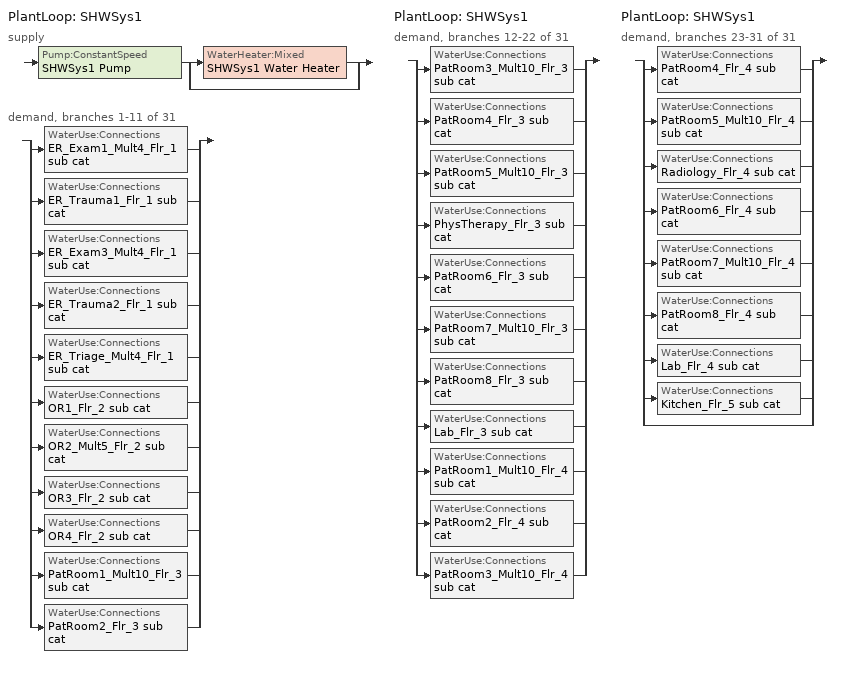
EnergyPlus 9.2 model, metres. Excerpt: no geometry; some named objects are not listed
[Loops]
PlantLoop 'SHWSys1'
 supply: Pump:ConstantSpeed 'SHWSys1 Pump' > split
  | WaterHeater:Mixed 'SHWSys1 Water Heater'
  | bypass
 demand, branches 1-11 of 31: split
  | WaterUse:Connections 'ER_Exam1_Mult4_Flr_1 sub cat'
  | WaterUse:Connections 'ER_Trauma1_Flr_1 sub cat'
  | WaterUse:Connections 'ER_Exam3_Mult4_Flr_1 sub cat'
  | WaterUse:Connections 'ER_Trauma2_Flr_1 sub cat'
  | WaterUse:Connections 'ER_Triage_Mult4_Flr_1 sub cat'
  | WaterUse:Connections 'OR1_Flr_2 sub cat'
  | WaterUse:Connections 'OR2_Mult5_Flr_2 sub cat'
  | WaterUse:Connections 'OR3_Flr_2 sub cat'
  | WaterUse:Connections 'OR4_Flr_2 sub cat'
  | WaterUse:Connections 'PatRoom1_Mult10_Flr_3 sub cat'
  | WaterUse:Connections 'PatRoom2_Flr_3 sub cat'
PlantLoop 'SHWSys1'
 demand, branches 12-22 of 31: split
  | WaterUse:Connections 'PatRoom3_Mult10_Flr_3 sub cat'
  | WaterUse:Connections 'PatRoom4_Flr_3 sub cat'
  | WaterUse:Connections 'PatRoom5_Mult10_Flr_3 sub cat'
  | WaterUse:Connections 'PhysTherapy_Flr_3 sub cat'
  | WaterUse:Connections 'PatRoom6_Flr_3 sub cat'
  | WaterUse:Connections 'PatRoom7_Mult10_Flr_3 sub cat'
  | WaterUse:Connections 'PatRoom8_Flr_3 sub cat'
  | WaterUse:Connections 'Lab_Flr_3 sub cat'
  | WaterUse:Connections 'PatRoom1_Mult10_Flr_4 sub cat'
  | WaterUse:Connections 'PatRoom2_Flr_4 sub cat'
  | WaterUse:Connections 'PatRoom3_Mult10_Flr_4 sub cat'
PlantLoop 'SHWSys1'
 demand, branches 23-31 of 31: split
  | WaterUse:Connections 'PatRoom4_Flr_4 sub cat'
  | WaterUse:Connections 'PatRoom5_Mult10_Flr_4 sub cat'
  | WaterUse:Connections 'Radiology_Flr_4 sub cat'
  | WaterUse:Connections 'PatRoom6_Flr_4 sub cat'
  | WaterUse:Connections 'PatRoom7_Mult10_Flr_4 sub cat'
  | WaterUse:Connections 'PatRoom8_Flr_4 sub cat'
  | WaterUse:Connections 'Lab_Flr_4 sub cat'
  | WaterUse:Connections 'Kitchen_Flr_5 sub cat'
  | bypass
[Sizing:Plant]
SHWSys1: Loop Type=Heating; Design Loop Exit Temperature=60; Loop Design Temperature Difference=5
[Pump:ConstantSpeed]
SHWSys1 Pump: Design Flow Rate=autosize; Design Pump Head=29891; Design Power Consumption=AUTOSIZE; Motor Efficiency=0.3; Fraction of Motor Inefficiencies to Fluid Stream=0; Pump Control Type=Intermittent
[WaterHeater:Mixed]
SHWSys1 Water Heater: Tank Volume=2.271247; Setpoint Temperature Schedule=SHWSys1 Water Heater Setpoint Temperature Schedule; Deadband Temperature Difference=2; Maximum Temperature Limit=82.2222; Heater Control Type=Cycle; Heater Maximum Capacity=175843; Heater Fuel Type=NATURALGAS; Heater Thermal Efficiency=0.802765; Off Cycle Parasitic Fuel Consumption Rate=17147.66; Off Cycle Parasitic Fuel Type=NATURALGAS; Off Cycle Parasitic Heat Fraction to Tank=0.8; On Cycle Parasitic Fuel Consumption Rate=17147.66; On Cycle Parasitic Fuel Type=NATURALGAS; Ambient Temperature Indicator=zone; Ambient Temperature Zone=BASEMENT; Off Cycle Loss Coefficient to Ambient Temperature=15.601; On Cycle Loss Coefficient to Ambient Temperature=15.601; Use Side Effectiveness=1; Source Side Effectiveness=1; Use Side Design Flow Rate=AUTOSIZE; Source Side Design Flow Rate=AUTOSIZE; Indirect Water Heating Recovery Time=1.5
[PlantLoop]
SHWSys1: Fluid Type=WATER; Plant Equipment Operation Scheme=SHWSys1 Loop Operation Scheme List; Maximum Loop Temperature=60; Minimum Loop Temperature=10; Maximum Loop Flow Rate=AUTOSIZE; Minimum Loop Flow Rate=0; Plant Loop Volume=AUTOSIZE; Load Distribution Scheme=Optimal
[PlantEquipmentList]
SHWSys1 Equipment List: SHWSys1 Water Heater
[PlantEquipmentOperation:HeatingLoad]
SHWSys1 Operation Scheme: Load Range 1 Lower Limit=0; Load Range 1 Upper Limit=1000000000000000; Range 1 Equipment List=SHWSys1 Equipment List
[PlantEquipmentOperationSchemes]
SHWSys1 Loop Operation Scheme List: Control Scheme 1=SHWSys1 Operation Scheme; Control Scheme 1 Schedule=PlantOnSched
[SetpointManager:Scheduled]
SHWSys1 Loop Setpoint Manager: Control Variable=Temperature; Schedule=SHWSys1-Loop-Temp-Schedule; Setpoint Node or NodeList=SHWSys1 Supply Outlet Node
[WaterUse:Equipment] EndUse Subcategory=WaterUse
Name | Peak Flow Rate | Flow Rate Fraction Schedule | Target Temperature Schedule | Hot Water Supply Temperature Schedule | Zone | Sensible Fraction Schedule | Latent Fraction Schedule
ER_Exam1_Mult4_Flr_1 sub cat | 1.05556e-06 | BLDG_SWH_EXTD_SCH | ER_Exam1_Mult4_Flr_1 sub cat Temp Sched | ER_Exam1_Mult4_Flr_1 sub catHot Supply Temp Sched | ER_Exam1_Mult4_Flr_1 | ER_Exam1_Mult4_Flr_1 sub cat Sensible fract sched | ER_Exam1_Mult4_Flr_1 sub cat Latent fract sched
ER_Trauma1_Flr_1 sub cat | 1.05556e-06 | BLDG_SWH_EXTD_SCH | ER_Trauma1_Flr_1 sub cat Temp Sched | ER_Trauma1_Flr_1 sub catHot Supply Temp Sched | ER_Trauma1_Flr_1 | ER_Trauma1_Flr_1 sub cat Sensible fract sched | ER_Trauma1_Flr_1 sub cat Latent fract sched
ER_Exam3_Mult4_Flr_1 sub cat | 1.05556e-06 | BLDG_SWH_EXTD_SCH | ER_Exam3_Mult4_Flr_1 sub cat Temp Sched | ER_Exam3_Mult4_Flr_1 sub catHot Supply Temp Sched | ER_Exam3_Mult4_Flr_1 | ER_Exam3_Mult4_Flr_1 sub cat Sensible fract sched | ER_Exam3_Mult4_Flr_1 sub cat Latent fract sched
ER_Trauma2_Flr_1 sub cat | 1.05556e-06 | BLDG_SWH_EXTD_SCH | ER_Trauma2_Flr_1 sub cat Temp Sched | ER_Trauma2_Flr_1 sub catHot Supply Temp Sched | ER_Trauma2_Flr_1 | ER_Trauma2_Flr_1 sub cat Sensible fract sched | ER_Trauma2_Flr_1 sub cat Latent fract sched
ER_Triage_Mult4_Flr_1 sub cat | 1.05556e-06 | BLDG_SWH_EXTD_SCH | ER_Triage_Mult4_Flr_1 sub cat Temp Sched | ER_Triage_Mult4_Flr_1 sub catHot Supply Temp Sched | ER_Triage_Mult4_Flr_1 | ER_Triage_Mult4_Flr_1 sub cat Sensible fract sched | ER_Triage_Mult4_Flr_1 sub cat Latent fract sched
OR1_Flr_2 sub cat | 2.11111e-06 | BLDG_SWH_SCH | OR1_Flr_2 sub cat Temp Sched | OR1_Flr_2 sub catHot Supply Temp Sched | OR1_Flr_2 | OR1_Flr_2 sub cat Sensible fract sched | OR1_Flr_2 sub cat Latent fract sched
OR2_Mult5_Flr_2 sub cat | 2.11111e-06 | BLDG_SWH_SCH | OR2_Mult5_Flr_2 sub cat Temp Sched | OR2_Mult5_Flr_2 sub catHot Supply Temp Sched | OR2_Mult5_Flr_2 | OR2_Mult5_Flr_2 sub cat Sensible fract sched | OR2_Mult5_Flr_2 sub cat Latent fract sched
OR3_Flr_2 sub cat | 2.11111e-06 | BLDG_SWH_SCH | OR3_Flr_2 sub cat Temp Sched | OR3_Flr_2 sub catHot Supply Temp Sched | OR3_Flr_2 | OR3_Flr_2 sub cat Sensible fract sched | OR3_Flr_2 sub cat Latent fract sched
OR4_Flr_2 sub cat | 6.30556e-06 | BLDG_SWH_SCH | OR4_Flr_2 sub cat Temp Sched | OR4_Flr_2 sub catHot Supply Temp Sched | OR4_Flr_2 | OR4_Flr_2 sub cat Sensible fract sched | OR4_Flr_2 sub cat Latent fract sched
PatRoom1_Mult10_Flr_3 sub cat | 1.05556e-06 | BLDG_SWH_EXTD_SCH | PatRoom1_Mult10_Flr_3 sub cat Temp Sched | PatRoom1_Mult10_Flr_3 sub catHot Supply Temp Sched | PatRoom1_Mult10_Flr_3 | PatRoom1_Mult10_Flr_3 sub cat Sensible fract sched | PatRoom1_Mult10_Flr_3 sub cat Latent fract sched
PatRoom2_Flr_3 sub cat | 1.05556e-06 | BLDG_SWH_EXTD_SCH | PatRoom2_Flr_3 sub cat Temp Sched | PatRoom2_Flr_3 sub catHot Supply Temp Sched | PatRoom2_Flr_3 | PatRoom2_Flr_3 sub cat Sensible fract sched | PatRoom2_Flr_3 sub cat Latent fract sched
PatRoom3_Mult10_Flr_3 sub cat | 1.05556e-06 | BLDG_SWH_EXTD_SCH | PatRoom3_Mult10_Flr_3 sub cat Temp Sched | PatRoom3_Mult10_Flr_3 sub catHot Supply Temp Sched | PatRoom3_Mult10_Flr_3 | PatRoom3_Mult10_Flr_3 sub cat Sensible fract sched | PatRoom3_Mult10_Flr_3 sub cat Latent fract sched
PatRoom4_Flr_3 sub cat | 1.05556e-06 | BLDG_SWH_EXTD_SCH | PatRoom4_Flr_3 sub cat Temp Sched | PatRoom4_Flr_3 sub catHot Supply Temp Sched | PatRoom4_Flr_3 | PatRoom4_Flr_3 sub cat Sensible fract sched | PatRoom4_Flr_3 sub cat Latent fract sched
PatRoom5_Mult10_Flr_3 sub cat | 1.05556e-06 | BLDG_SWH_EXTD_SCH | PatRoom5_Mult10_Flr_3 sub cat Temp Sched | PatRoom5_Mult10_Flr_3 sub catHot Supply Temp Sched | PatRoom5_Mult10_Flr_3 | PatRoom5_Mult10_Flr_3 sub cat Sensible fract sched | PatRoom5_Mult10_Flr_3 sub cat Latent fract sched
PhysTherapy_Flr_3 sub cat | 1.05556e-06 | BLDG_SWH_SCH | PhysTherapy_Flr_3 sub cat Temp Sched | PhysTherapy_Flr_3 sub catHot Supply Temp Sched | PhysTherapy_Flr_3 | PhysTherapy_Flr_3 sub cat Sensible fract sched | PhysTherapy_Flr_3 sub cat Latent fract sched
PatRoom6_Flr_3 sub cat | 1.05556e-06 | BLDG_SWH_EXTD_SCH | PatRoom6_Flr_3 sub cat Temp Sched | PatRoom6_Flr_3 sub catHot Supply Temp Sched | PatRoom6_Flr_3 | PatRoom6_Flr_3 sub cat Sensible fract sched | PatRoom6_Flr_3 sub cat Latent fract sched
PatRoom7_Mult10_Flr_3 sub cat | 1.05556e-06 | BLDG_SWH_EXTD_SCH | PatRoom7_Mult10_Flr_3 sub cat Temp Sched | PatRoom7_Mult10_Flr_3 sub catHot Supply Temp Sched | PatRoom7_Mult10_Flr_3 | PatRoom7_Mult10_Flr_3 sub cat Sensible fract sched | PatRoom7_Mult10_Flr_3 sub cat Latent fract sched
PatRoom8_Flr_3 sub cat | 1.05556e-06 | BLDG_SWH_EXTD_SCH | PatRoom8_Flr_3 sub cat Temp Sched | PatRoom8_Flr_3 sub catHot Supply Temp Sched | PatRoom8_Flr_3 | PatRoom8_Flr_3 sub cat Sensible fract sched | PatRoom8_Flr_3 sub cat Latent fract sched
Lab_Flr_3 sub cat | 2.11111e-06 | BLDG_SWH_SCH | Lab_Flr_3 sub cat Temp Sched | Lab_Flr_3 sub catHot Supply Temp Sched | Lab_Flr_3 | Lab_Flr_3 sub cat Sensible fract sched | Lab_Flr_3 sub cat Latent fract sched
PatRoom1_Mult10_Flr_4 sub cat | 1.05556e-06 | BLDG_SWH_EXTD_SCH | PatRoom1_Mult10_Flr_4 sub cat Temp Sched | PatRoom1_Mult10_Flr_4 sub catHot Supply Temp Sched | PatRoom1_Mult10_Flr_4 | PatRoom1_Mult10_Flr_4 sub cat Sensible fract sched | PatRoom1_Mult10_Flr_4 sub cat Latent fract sched
PatRoom2_Flr_4 sub cat | 1.05556e-06 | BLDG_SWH_EXTD_SCH | PatRoom2_Flr_4 sub cat Temp Sched | PatRoom2_Flr_4 sub catHot Supply Temp Sched | PatRoom2_Flr_4 | PatRoom2_Flr_4 sub cat Sensible fract sched | PatRoom2_Flr_4 sub cat Latent fract sched
PatRoom3_Mult10_Flr_4 sub cat | 1.05556e-06 | BLDG_SWH_EXTD_SCH | PatRoom3_Mult10_Flr_4 sub cat Temp Sched | PatRoom3_Mult10_Flr_4 sub catHot Supply Temp Sched | PatRoom3_Mult10_Flr_4 | PatRoom3_Mult10_Flr_4 sub cat Sensible fract sched | PatRoom3_Mult10_Flr_4 sub cat Latent fract sched
PatRoom4_Flr_4 sub cat | 1.05556e-06 | BLDG_SWH_EXTD_SCH | PatRoom4_Flr_4 sub cat Temp Sched | PatRoom4_Flr_4 sub catHot Supply Temp Sched | PatRoom4_Flr_4 | PatRoom4_Flr_4 sub cat Sensible fract sched | PatRoom4_Flr_4 sub cat Latent fract sched
PatRoom5_Mult10_Flr_4 sub cat | 1.05556e-06 | BLDG_SWH_EXTD_SCH | PatRoom5_Mult10_Flr_4 sub cat Temp Sched | PatRoom5_Mult10_Flr_4 sub catHot Supply Temp Sched | PatRoom5_Mult10_Flr_4 | PatRoom5_Mult10_Flr_4 sub cat Sensible fract sched | PatRoom5_Mult10_Flr_4 sub cat Latent fract sched
Radiology_Flr_4 sub cat | 1.05556e-06 | BLDG_SWH_EXTD_SCH | Radiology_Flr_4 sub cat Temp Sched | Radiology_Flr_4 sub catHot Supply Temp Sched | Radiology_Flr_4 | Radiology_Flr_4 sub cat Sensible fract sched | Radiology_Flr_4 sub cat Latent fract sched
PatRoom6_Flr_4 sub cat | 1.05556e-06 | BLDG_SWH_EXTD_SCH | PatRoom6_Flr_4 sub cat Temp Sched | PatRoom6_Flr_4 sub catHot Supply Temp Sched | PatRoom6_Flr_4 | PatRoom6_Flr_4 sub cat Sensible fract sched | PatRoom6_Flr_4 sub cat Latent fract sched
PatRoom7_Mult10_Flr_4 sub cat | 1.05556e-06 | BLDG_SWH_EXTD_SCH | PatRoom7_Mult10_Flr_4 sub cat Temp Sched | PatRoom7_Mult10_Flr_4 sub catHot Supply Temp Sched | PatRoom7_Mult10_Flr_4 | PatRoom7_Mult10_Flr_4 sub cat Sensible fract sched | PatRoom7_Mult10_Flr_4 sub cat Latent fract sched
PatRoom8_Flr_4 sub cat | 1.05556e-06 | BLDG_SWH_EXTD_SCH | PatRoom8_Flr_4 sub cat Temp Sched | PatRoom8_Flr_4 sub catHot Supply Temp Sched | PatRoom8_Flr_4 | PatRoom8_Flr_4 sub cat Sensible fract sched | PatRoom8_Flr_4 sub cat Latent fract sched
Lab_Flr_4 sub cat | 2.11111e-06 | BLDG_SWH_SCH | Lab_Flr_4 sub cat Temp Sched | Lab_Flr_4 sub catHot Supply Temp Sched | Lab_Flr_4 | Lab_Flr_4 sub cat Sensible fract sched | Lab_Flr_4 sub cat Latent fract sched
Kitchen_Flr_5 sub cat | 6.05918e-05 | BLDG_SWH_EXTD_SCH | Kitchen_Flr_5 sub cat Temp Sched | Kitchen_Flr_5 sub catHot Supply Temp Sched | Kitchen_Flr_5 | Kitchen_Flr_5 sub cat Sensible fract sched | Kitchen_Flr_5 sub cat Latent fract sched
[WaterUse:Connections]
Name | Water Use Equipment 1
ER_Exam1_Mult4_Flr_1 sub cat | ER_Exam1_Mult4_Flr_1 sub cat
ER_Trauma1_Flr_1 sub cat | ER_Trauma1_Flr_1 sub cat
ER_Exam3_Mult4_Flr_1 sub cat | ER_Exam3_Mult4_Flr_1 sub cat
ER_Trauma2_Flr_1 sub cat | ER_Trauma2_Flr_1 sub cat
ER_Triage_Mult4_Flr_1 sub cat | ER_Triage_Mult4_Flr_1 sub cat
OR1_Flr_2 sub cat | OR1_Flr_2 sub cat
OR2_Mult5_Flr_2 sub cat | OR2_Mult5_Flr_2 sub cat
OR3_Flr_2 sub cat | OR3_Flr_2 sub cat
OR4_Flr_2 sub cat | OR4_Flr_2 sub cat
PatRoom1_Mult10_Flr_3 sub cat | PatRoom1_Mult10_Flr_3 sub cat
PatRoom2_Flr_3 sub cat | PatRoom2_Flr_3 sub cat
PatRoom3_Mult10_Flr_3 sub cat | PatRoom3_Mult10_Flr_3 sub cat
PatRoom4_Flr_3 sub cat | PatRoom4_Flr_3 sub cat
PatRoom5_Mult10_Flr_3 sub cat | PatRoom5_Mult10_Flr_3 sub cat
PhysTherapy_Flr_3 sub cat | PhysTherapy_Flr_3 sub cat
PatRoom6_Flr_3 sub cat | PatRoom6_Flr_3 sub cat
PatRoom7_Mult10_Flr_3 sub cat | PatRoom7_Mult10_Flr_3 sub cat
PatRoom8_Flr_3 sub cat | PatRoom8_Flr_3 sub cat
Lab_Flr_3 sub cat | Lab_Flr_3 sub cat
PatRoom1_Mult10_Flr_4 sub cat | PatRoom1_Mult10_Flr_4 sub cat
PatRoom2_Flr_4 sub cat | PatRoom2_Flr_4 sub cat
PatRoom3_Mult10_Flr_4 sub cat | PatRoom3_Mult10_Flr_4 sub cat
PatRoom4_Flr_4 sub cat | PatRoom4_Flr_4 sub cat
PatRoom5_Mult10_Flr_4 sub cat | PatRoom5_Mult10_Flr_4 sub cat
Radiology_Flr_4 sub cat | Radiology_Flr_4 sub cat
PatRoom6_Flr_4 sub cat | PatRoom6_Flr_4 sub cat
PatRoom7_Mult10_Flr_4 sub cat | PatRoom7_Mult10_Flr_4 sub cat
PatRoom8_Flr_4 sub cat | PatRoom8_Flr_4 sub cat
Lab_Flr_4 sub cat | Lab_Flr_4 sub cat
Kitchen_Flr_5 sub cat | Kitchen_Flr_5 sub cat
[Schedule:Compact]
BLDG_SWH_SCH: Through: 12/31, For: Weekdays SummerDesignDay, Until: 07:00, 0, Until: 08:00, 0.17, Until: 09:00, 0.58, Until: 10:00, 0.66, Until: 11:00, 0.78, Until: 12:00, 0.82, Until: 13:00, 0.71, Until: 14:00, 0.82, Until: 15:00, 0.78, Until: 16:00, 0.74, Until: 17:00, 0.63, Until: 18:00, 0.41, Until: 21:00, 0.18, Until: 22:00, 0.1, Until: 24:00, 0, For: Saturday WinterDesignDay, Until: 07:00, 0, Until: 08:00, 0.01, Until: 09:00, 0.2, Until: 10:00, 0.28, Until: 12:00, 0.3, Until: 14:00, 0.24, Until: 17:00, 0.23, Until: 19:00, 0.1, Until: 24:00, 0, For: Sunday Holidays AllOtherDays, Until: 08:00, 0, Until: 16:00, 0.01, Until: 24:00, 0
BLDG_SWH_EXTD_SCH: Through: 12/31, For: Weekdays SummerDesignDay, Until: 07:00, 0.3, Until: 08:00, 0.5, Until: 09:00, 0.58, Until: 10:00, 0.66, Until: 11:00, 0.78, Until: 12:00, 0.82, Until: 13:00, 0.71, Until: 14:00, 0.82, Until: 15:00, 0.78, Until: 16:00, 0.74, Until: 17:00, 0.63, Until: 18:00, 0.41, Until: 21:00, 0.35, Until: 24:00, 0.3, For: Saturday WinterDesignDay, Until: 08:00, 0.3, Until: 09:00, 0.4, Until: 10:00, 0.5, Until: 17:00, 0.6, Until: 18:00, 0.5, Until: 24:00, 0.3, For: Sunday Holidays AllOtherDays, Until: 08:00, 0.3, Until: 09:00, 0.4, Until: 10:00, 0.5, Until: 17:00, 0.6, Until: 18:00, 0.5, Until: 24:00, 0.3
PlantOnSched: Through: 12/31, For: AllDays, Until: 24:00, 1
ER_Exam1_Mult4_Flr_1 sub cat Latent fract sched; ER_Trauma1_Flr_1 sub cat Latent fract sched; ER_Exam3_Mult4_Flr_1 sub cat Latent fract sched; ER_Trauma2_Flr_1 sub cat Latent fract sched; ER_Triage_Mult4_Flr_1 sub cat Latent fract sched; OR1_Flr_2 sub cat Latent fract sched; OR2_Mult5_Flr_2 sub cat Latent fract sched; OR3_Flr_2 sub cat Latent fract sched; OR4_Flr_2 sub cat Latent fract sched; PatRoom1_Mult10_Flr_3 sub cat Latent fract sched; PatRoom2_Flr_3 sub cat Latent fract sched; PatRoom3_Mult10_Flr_3 sub cat Latent fract sched; PatRoom4_Flr_3 sub cat Latent fract sched; PatRoom5_Mult10_Flr_3 sub cat Latent fract sched; PhysTherapy_Flr_3 sub cat Latent fract sched; PatRoom6_Flr_3 sub cat Latent fract sched; PatRoom7_Mult10_Flr_3 sub cat Latent fract sched; PatRoom8_Flr_3 sub cat Latent fract sched; Lab_Flr_3 sub cat Latent fract sched; PatRoom1_Mult10_Flr_4 sub cat Latent fract sched; PatRoom2_Flr_4 sub cat Latent fract sched; PatRoom3_Mult10_Flr_4 sub cat Latent fract sched; PatRoom4_Flr_4 sub cat Latent fract sched; PatRoom5_Mult10_Flr_4 sub cat Latent fract sched; Radiology_Flr_4 sub cat Latent fract sched; PatRoom6_Flr_4 sub cat Latent fract sched; PatRoom7_Mult10_Flr_4 sub cat Latent fract sched; PatRoom8_Flr_4 sub cat Latent fract sched; Lab_Flr_4 sub cat Latent fract sched; Kitchen_Flr_5 sub cat Latent fract sched: Through: 12/31, For: AllDays, Until: 24:00, 0.05
ER_Exam1_Mult4_Flr_1 sub cat Sensible fract sched; ER_Trauma1_Flr_1 sub cat Sensible fract sched; ER_Exam3_Mult4_Flr_1 sub cat Sensible fract sched; ER_Trauma2_Flr_1 sub cat Sensible fract sched; ER_Triage_Mult4_Flr_1 sub cat Sensible fract sched; OR1_Flr_2 sub cat Sensible fract sched; OR2_Mult5_Flr_2 sub cat Sensible fract sched; OR3_Flr_2 sub cat Sensible fract sched; OR4_Flr_2 sub cat Sensible fract sched; PatRoom1_Mult10_Flr_3 sub cat Sensible fract sched; PatRoom2_Flr_3 sub cat Sensible fract sched; PatRoom3_Mult10_Flr_3 sub cat Sensible fract sched; PatRoom4_Flr_3 sub cat Sensible fract sched; PatRoom5_Mult10_Flr_3 sub cat Sensible fract sched; PhysTherapy_Flr_3 sub cat Sensible fract sched; PatRoom6_Flr_3 sub cat Sensible fract sched; PatRoom7_Mult10_Flr_3 sub cat Sensible fract sched; PatRoom8_Flr_3 sub cat Sensible fract sched; Lab_Flr_3 sub cat Sensible fract sched; PatRoom1_Mult10_Flr_4 sub cat Sensible fract sched; PatRoom2_Flr_4 sub cat Sensible fract sched; PatRoom3_Mult10_Flr_4 sub cat Sensible fract sched; PatRoom4_Flr_4 sub cat Sensible fract sched; PatRoom5_Mult10_Flr_4 sub cat Sensible fract sched; Radiology_Flr_4 sub cat Sensible fract sched; PatRoom6_Flr_4 sub cat Sensible fract sched; PatRoom7_Mult10_Flr_4 sub cat Sensible fract sched; PatRoom8_Flr_4 sub cat Sensible fract sched; Lab_Flr_4 sub cat Sensible fract sched; Kitchen_Flr_5 sub cat Sensible fract sched: Through: 12/31, For: AllDays, Until: 24:00, 0.2
ER_Exam1_Mult4_Flr_1 sub cat Temp Sched; ER_Trauma1_Flr_1 sub cat Temp Sched; ER_Exam3_Mult4_Flr_1 sub cat Temp Sched; ER_Trauma2_Flr_1 sub cat Temp Sched; ER_Triage_Mult4_Flr_1 sub cat Temp Sched; OR1_Flr_2 sub cat Temp Sched; OR2_Mult5_Flr_2 sub cat Temp Sched; OR3_Flr_2 sub cat Temp Sched; OR4_Flr_2 sub cat Temp Sched; PatRoom1_Mult10_Flr_3 sub cat Temp Sched; PatRoom2_Flr_3 sub cat Temp Sched; PatRoom3_Mult10_Flr_3 sub cat Temp Sched; PatRoom4_Flr_3 sub cat Temp Sched; PatRoom5_Mult10_Flr_3 sub cat Temp Sched; PhysTherapy_Flr_3 sub cat Temp Sched; PatRoom6_Flr_3 sub cat Temp Sched; PatRoom7_Mult10_Flr_3 sub cat Temp Sched; PatRoom8_Flr_3 sub cat Temp Sched; Lab_Flr_3 sub cat Temp Sched; PatRoom1_Mult10_Flr_4 sub cat Temp Sched; PatRoom2_Flr_4 sub cat Temp Sched; PatRoom3_Mult10_Flr_4 sub cat Temp Sched; PatRoom4_Flr_4 sub cat Temp Sched; PatRoom5_Mult10_Flr_4 sub cat Temp Sched; Radiology_Flr_4 sub cat Temp Sched; PatRoom6_Flr_4 sub cat Temp Sched; PatRoom7_Mult10_Flr_4 sub cat Temp Sched; PatRoom8_Flr_4 sub cat Temp Sched; Lab_Flr_4 sub cat Temp Sched; Kitchen_Flr_5 sub cat Temp Sched; SHWSys1-Loop-Temp-Schedule; SHWSys1 Water Heater Setpoint Temperature Schedule: Through: 12/31, For: AllDays, Until: 24:00, 60
ER_Exam1_Mult4_Flr_1 sub catHot Supply Temp Sched; ER_Trauma1_Flr_1 sub catHot Supply Temp Sched; ER_Exam3_Mult4_Flr_1 sub catHot Supply Temp Sched; ER_Trauma2_Flr_1 sub catHot Supply Temp Sched; ER_Triage_Mult4_Flr_1 sub catHot Supply Temp Sched; OR1_Flr_2 sub catHot Supply Temp Sched; OR2_Mult5_Flr_2 sub catHot Supply Temp Sched; OR3_Flr_2 sub catHot Supply Temp Sched; OR4_Flr_2 sub catHot Supply Temp Sched; PatRoom1_Mult10_Flr_3 sub catHot Supply Temp Sched; PatRoom2_Flr_3 sub catHot Supply Temp Sched; PatRoom3_Mult10_Flr_3 sub catHot Supply Temp Sched; PatRoom4_Flr_3 sub catHot Supply Temp Sched; PatRoom5_Mult10_Flr_3 sub catHot Supply Temp Sched; PhysTherapy_Flr_3 sub catHot Supply Temp Sched; PatRoom6_Flr_3 sub catHot Supply Temp Sched; PatRoom7_Mult10_Flr_3 sub catHot Supply Temp Sched; PatRoom8_Flr_3 sub catHot Supply Temp Sched; Lab_Flr_3 sub catHot Supply Temp Sched; PatRoom1_Mult10_Flr_4 sub catHot Supply Temp Sched; PatRoom2_Flr_4 sub catHot Supply Temp Sched; PatRoom3_Mult10_Flr_4 sub catHot Supply Temp Sched; PatRoom4_Flr_4 sub catHot Supply Temp Sched; PatRoom5_Mult10_Flr_4 sub catHot Supply Temp Sched; Radiology_Flr_4 sub catHot Supply Temp Sched; PatRoom6_Flr_4 sub catHot Supply Temp Sched; PatRoom7_Mult10_Flr_4 sub catHot Supply Temp Sched; PatRoom8_Flr_4 sub catHot Supply Temp Sched; Lab_Flr_4 sub catHot Supply Temp Sched; Kitchen_Flr_5 sub catHot Supply Temp Sched: Through: 12/31, For: AllDays, Until: 24:00, 55
